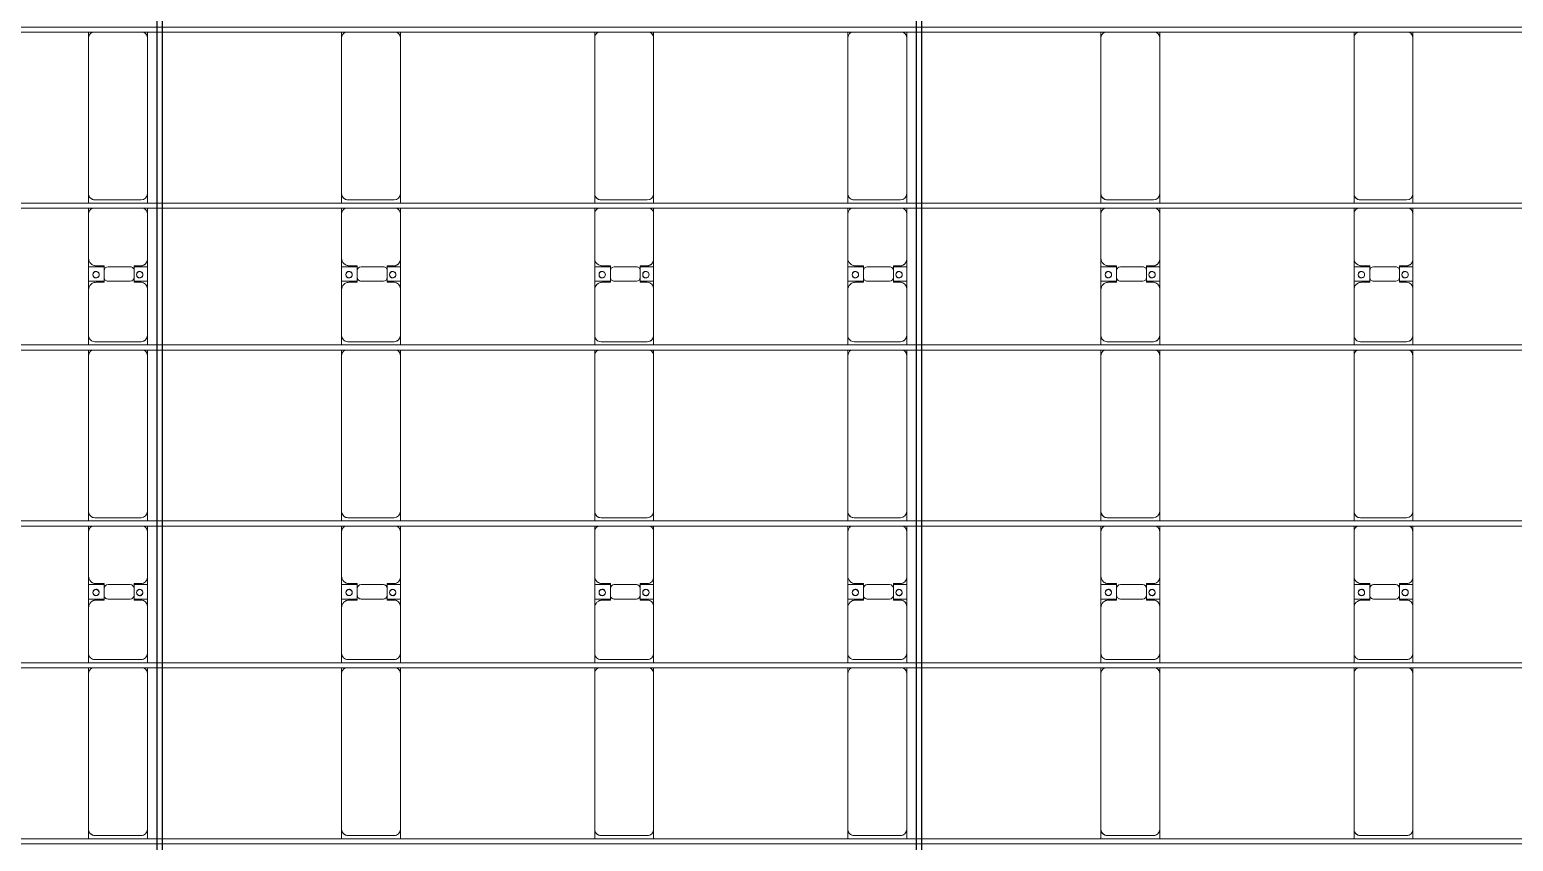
# Model space of a CAD drawing. Header units: millimetres. Extents: x -178706 to 107777, y -87310 to 933.
# Drawn here: x -155589 to -143865, y -56571 to -50161 of the extents above; entities that cross this region are included whole.
import ezdxf

# ---------------------------------------------------------------- set-up
doc = ezdxf.new("R2010")
doc.units = ezdxf.units.MM
doc.layers.add('A-GENM', color=13, linetype='Continuous', lineweight=9)
doc.layers.add('S-BEAM', color=12, linetype='Continuous', lineweight=9)

# ---------------------------------------------------------------- blocks, each defined once
blk = doc.blocks.new('Dai phao do pin - DẢI PHAO ĐỠ PIN-V8-BỐ TRÍ KHUNG KẾT CẤU BÈ PIN 04')
at = {"layer": 'A-GENM', "color": 7}
for p, q in [((19385, 242), (19460, 242)), ((20690, 242), (19460, 242)), ((20690, 242), (20735, 242)), ((20775, 242), (20850, 242)), ((21210, 242), (20850, 242)), ((21210, 242), (21392, 242)), ((21278, 242), (21460, 242)), ((21278, 118), (21278, 242)), ((21392, 242), (21392, 118)), ((21810, 242), (21460, 242)), ((21810, 242), (21855, 242)), ((21895, 242), (21970, 242)), ((23200, 242), (21970, 242)), ((23200, 242), (23245, 242)), ((23285, 242), (23360, 242)), ((23720, 242), (23360, 242)), ((23720, 242), (23902, 242)), ((23788, 242), (23970, 242)), ((23788, 118), (23788, 242)), ((23902, 242), (23902, 118)), ((24320, 242), (23970, 242)), ((24320, 242), (24365, 242)), ((24405, 242), (24480, 242)), ((25710, 242), (24480, 242)), ((25710, 242), (25755, 242)), ((19410, 192), (19410, -173)), ((20800, 192), (20800, -173)), ((21270, 118), (21270, 182)), ((21362, 118), (21270, 118)), ((21400, 118), (21308, 118)), ((21400, 182), (21400, 118)), ((21920, 192), (21920, -173)), ((23310, 192), (23310, -173)), ((23780, 118), (23780, 182)), ((23872, 118), (23780, 118)), ((23910, 118), (23818, 118)), ((23910, 182), (23910, 118)), ((24430, 192), (24430, -173)), ((21278, 88), (21278, -88)), ((21392, -88), (21392, 88)), ((23788, 88), (23788, -88)), ((23902, -88), (23902, 88)), ((19460, -223), (19385, -223)), ((19460, -223), (20690, -223)), ((20735, -223), (20690, -223)), ((20850, -223), (20775, -223)), ((20850, -223), (21220, -223)), ((21392, -223), (21220, -223)), ((21270, -173), (21270, -118)), ((21270, -118), (21362, -118)), ((21278, -223), (21278, -118)), ((21450, -223), (21278, -223)), ((21308, -118), (21400, -118)), ((21392, -118), (21392, -223)), ((21400, -118), (21400, -173)), ((21450, -223), (21810, -223)), ((21855, -223), (21810, -223)), ((21970, -223), (21895, -223)), ((21970, -223), (23200, -223)), ((23245, -223), (23200, -223)), ((23360, -223), (23285, -223)), ((23360, -223), (23730, -223)), ((23902, -223), (23730, -223)), ((23780, -173), (23780, -118)), ((23780, -118), (23872, -118)), ((23788, -223), (23788, -118)), ((23960, -223), (23788, -223)), ((23818, -118), (23910, -118)), ((23902, -118), (23902, -223)), ((23910, -118), (23910, -173)), ((23960, -223), (24320, -223)), ((24365, -223), (24320, -223)), ((24480, -223), (24405, -223)), ((24480, -223), (25710, -223)), ((25755, -223), (25710, -223))]:
    blk.add_line(p, q, dxfattribs=at)
for centre, radius, start, end in [((19460, 192), 50, 90, 180), ((19460, 192), 50, 105, 180), ((20690, 192), 50, 30, 90), ((20690, 192), 50, 30, 90), ((20850, 192), 50, 90, 180), ((21210, 182), 60, 360, 90), ((21460, 182), 60, 90, 180), ((21810, 192), 50, 30, 90), ((21970, 192), 50, 90, 180), ((21970, 192), 50, 105, 180), ((23200, 192), 50, 30, 90), ((23200, 192), 50, 30, 90), ((23360, 192), 50, 90, 180), ((23720, 182), 60, 360, 90), ((23970, 182), 60, 90, 180), ((24320, 192), 50, 30, 90), ((24480, 192), 50, 90, 180), ((24480, 192), 50, 105, 180), ((25710, 192), 50, 30, 90), ((25710, 192), 50, 30, 90), ((20850, 192), 50, 135, 180), ((21210, 182), 60, 360, 30), ((21308, 88), 30, 90, 180), ((21329, 183), 25, 360, 180), ((21329, 183), 25, 180, 360), ((21331, 183), 25, 360, 180), ((21331, 183), 25, 180, 0), ((21362, 88), 30, 360, 90), ((21460, 182), 60, 150, 180), ((21810, 192), 50, 30, 45), ((23360, 192), 50, 135, 180), ((23720, 182), 60, 360, 30), ((23818, 88), 30, 90, 180), ((23839, 183), 25, 360, 180), ((23839, 183), 25, 180, 0), ((23841, 183), 25, 360, 180), ((23841, 183), 25, 180, 0), ((23872, 88), 30, 360, 90), ((23970, 182), 60, 150, 180), ((24320, 192), 50, 30, 45), ((21308, -88), 30, 180, 270), ((21362, -88), 30, 270, 360), ((23818, -88), 30, 180, 270), ((23872, -88), 30, 270, 0), ((19460, -173), 50, 180, 270), ((19460, -173), 50, 180, 225), ((19460, -173), 50, 230.9159, 270), ((20690, -173), 50, 270, 330), ((20690, -173), 50, 285, 330), ((20850, -173), 50, 180, 270), ((20850, -173), 50, 180, 225), ((21220, -173), 50, 270, 360), ((21220, -173), 50, 315, 360), ((21329, -162), 25, 0, 180), ((21329, -162), 25, 180, 0), ((21331, -162), 25, 0, 180), ((21331, -162), 25, 180, 360), ((21450, -173), 50, 180, 270), ((21450, -173), 50, 180, 225), ((21810, -173), 50, 270, 330), ((21810, -173), 50, 315, 330), ((21970, -173), 50, 180, 270), ((21970, -173), 50, 180, 270), ((23200, -173), 50, 270, 330), ((23200, -173), 50, 285, 330), ((23360, -173), 50, 180, 270), ((23360, -173), 50, 180, 225), ((23730, -173), 50, 270, 360), ((23730, -173), 50, 315, 360), ((23839, -162), 25, 0, 180), ((23839, -162), 25, 180, 0), ((23841, -162), 25, 0, 180), ((23841, -162), 25, 180, 0), ((23960, -173), 50, 180, 270), ((23960, -173), 50, 180, 225), ((24320, -173), 50, 270, 330), ((24320, -173), 50, 315, 330), ((24480, -173), 50, 180, 270), ((24480, -173), 50, 180, 270), ((25710, -173), 50, 270, 330), ((25710, -173), 50, 285, 330)]:
    blk.add_arc(centre, radius, start, end, dxfattribs=at)
blk = doc.blocks.new('Dai phao do pin - DẢI PHAO ĐỠ PIN-V9-BỐ TRÍ KHUNG KẾT CẤU BÈ PIN 04')
at = {"layer": 'A-GENM', "color": 7}
for p, q in [((19385, 242), (19460, 242)), ((20690, 242), (19460, 242)), ((20690, 242), (20735, 242)), ((20775, 242), (20850, 242)), ((21210, 242), (20850, 242)), ((21210, 242), (21392, 242)), ((21278, 242), (21460, 242)), ((21278, 118), (21278, 242)), ((21392, 242), (21392, 118)), ((21810, 242), (21460, 242)), ((21810, 242), (21855, 242)), ((21895, 242), (21970, 242)), ((23200, 242), (21970, 242)), ((23200, 242), (23245, 242)), ((23285, 242), (23360, 242)), ((23720, 242), (23360, 242)), ((23720, 242), (23902, 242)), ((23788, 242), (23970, 242)), ((23788, 118), (23788, 242)), ((23902, 242), (23902, 118)), ((24320, 242), (23970, 242)), ((24320, 242), (24365, 242)), ((24405, 242), (24480, 242)), ((25710, 242), (24480, 242)), ((25710, 242), (25755, 242)), ((19410, 192), (19410, -173)), ((20800, 192), (20800, -173)), ((21270, 118), (21270, 182)), ((21362, 118), (21270, 118)), ((21400, 118), (21308, 118)), ((21400, 182), (21400, 118)), ((21920, 192), (21920, -173)), ((23310, 192), (23310, -173)), ((23780, 118), (23780, 182)), ((23872, 118), (23780, 118)), ((23910, 118), (23818, 118)), ((23910, 182), (23910, 118)), ((24430, 192), (24430, -173)), ((21278, 88), (21278, -88)), ((21392, -88), (21392, 88)), ((23788, 88), (23788, -88)), ((23902, -88), (23902, 88)), ((19460, -223), (19385, -223)), ((19460, -223), (20690, -223)), ((20735, -223), (20690, -223)), ((20850, -223), (20775, -223)), ((20850, -223), (21220, -223)), ((21392, -223), (21220, -223)), ((21270, -173), (21270, -118)), ((21270, -118), (21362, -118)), ((21278, -223), (21278, -118)), ((21450, -223), (21278, -223)), ((21308, -118), (21400, -118)), ((21392, -118), (21392, -223)), ((21400, -118), (21400, -173)), ((21450, -223), (21810, -223)), ((21855, -223), (21810, -223)), ((21970, -223), (21895, -223)), ((21970, -223), (23200, -223)), ((23245, -223), (23200, -223)), ((23360, -223), (23285, -223)), ((23360, -223), (23730, -223)), ((23902, -223), (23730, -223)), ((23780, -173), (23780, -118)), ((23780, -118), (23872, -118)), ((23788, -223), (23788, -118)), ((23960, -223), (23788, -223)), ((23818, -118), (23910, -118)), ((23902, -118), (23902, -223)), ((23910, -118), (23910, -173)), ((23960, -223), (24320, -223)), ((24365, -223), (24320, -223)), ((24480, -223), (24405, -223)), ((24480, -223), (25710, -223)), ((25755, -223), (25710, -223))]:
    blk.add_line(p, q, dxfattribs=at)
for centre, radius, start, end in [((19460, 192), 50, 90, 180), ((19460, 192), 50, 105, 180), ((20690, 192), 50, 30, 90), ((20690, 192), 50, 30, 90), ((20850, 192), 50, 90, 180), ((21210, 182), 60, 360, 90), ((21460, 182), 60, 90, 180), ((21810, 192), 50, 30, 90), ((21970, 192), 50, 90, 180), ((21970, 192), 50, 105, 180), ((23200, 192), 50, 30, 90), ((23200, 192), 50, 30, 90), ((23360, 192), 50, 90, 180), ((23720, 182), 60, 360, 90), ((23970, 182), 60, 90, 180), ((24320, 192), 50, 30, 90), ((24480, 192), 50, 90, 180), ((24480, 192), 50, 105, 180), ((25710, 192), 50, 30, 90), ((25710, 192), 50, 30, 90), ((20850, 192), 50, 135, 180), ((21210, 182), 60, 360, 30), ((21308, 88), 30, 90, 180), ((21329, 183), 25, 360, 180), ((21329, 183), 25, 180, 360), ((21331, 183), 25, 360, 180), ((21331, 183), 25, 180, 0), ((21362, 88), 30, 360, 90), ((21460, 182), 60, 150, 180), ((21810, 192), 50, 30, 45), ((23360, 192), 50, 135, 180), ((23720, 182), 60, 360, 30), ((23818, 88), 30, 90, 180), ((23839, 183), 25, 360, 180), ((23839, 183), 25, 180, 0), ((23841, 183), 25, 360, 180), ((23841, 183), 25, 180, 0), ((23872, 88), 30, 360, 90), ((23970, 182), 60, 150, 180), ((24320, 192), 50, 30, 45), ((21308, -88), 30, 180, 270), ((21362, -88), 30, 270, 360), ((23818, -88), 30, 180, 270), ((23872, -88), 30, 270, 0), ((19460, -173), 50, 180, 270), ((19460, -173), 50, 180, 225), ((19460, -173), 50, 230.9106, 270), ((20690, -173), 50, 270, 330), ((20690, -173), 50, 285, 330), ((20850, -173), 50, 180, 270), ((20850, -173), 50, 180, 225), ((21220, -173), 50, 270, 360), ((21220, -173), 50, 315, 360), ((21329, -162), 25, 0, 180), ((21329, -162), 25, 180, 0), ((21331, -162), 25, 0, 180), ((21331, -162), 25, 180, 360), ((21450, -173), 50, 180, 270), ((21450, -173), 50, 180, 225), ((21810, -173), 50, 270, 330), ((21810, -173), 50, 315, 330), ((21970, -173), 50, 180, 270), ((21970, -173), 50, 180, 270), ((23200, -173), 50, 270, 330), ((23200, -173), 50, 285, 330), ((23360, -173), 50, 180, 270), ((23360, -173), 50, 180, 225), ((23730, -173), 50, 270, 360), ((23730, -173), 50, 315, 360), ((23839, -162), 25, 0, 180), ((23839, -162), 25, 180, 0), ((23841, -162), 25, 0, 180), ((23841, -162), 25, 180, 0), ((23960, -173), 50, 180, 270), ((23960, -173), 50, 180, 225), ((24320, -173), 50, 270, 330), ((24320, -173), 50, 315, 330), ((24480, -173), 50, 180, 270), ((24480, -173), 50, 180, 270), ((25710, -173), 50, 270, 330), ((25710, -173), 50, 285, 330)]:
    blk.add_arc(centre, radius, start, end, dxfattribs=at)
blk = doc.blocks.new('Dai phao do pin - DẢI PHAO ĐỠ PIN-V10-BỐ TRÍ KHUNG KẾT CẤU BÈ PIN 04')
at = {"layer": 'A-GENM', "color": 7}
for p, q in [((19385, 242), (19460, 242)), ((20690, 242), (19460, 242)), ((20690, 242), (20735, 242)), ((20775, 242), (20850, 242)), ((21210, 242), (20850, 242)), ((21210, 242), (21392, 242)), ((21278, 242), (21460, 242)), ((21278, 118), (21278, 242)), ((21392, 242), (21392, 118)), ((21810, 242), (21460, 242)), ((21810, 242), (21855, 242)), ((21895, 242), (21970, 242)), ((23200, 242), (21970, 242)), ((23200, 242), (23245, 242)), ((23285, 242), (23360, 242)), ((23720, 242), (23360, 242)), ((23720, 242), (23902, 242)), ((23788, 242), (23970, 242)), ((23788, 118), (23788, 242)), ((23902, 242), (23902, 118)), ((24320, 242), (23970, 242)), ((24320, 242), (24365, 242)), ((24405, 242), (24480, 242)), ((25710, 242), (24480, 242)), ((25710, 242), (25755, 242)), ((19410, 192), (19410, -173)), ((20800, 192), (20800, -173)), ((21270, 118), (21270, 182)), ((21362, 118), (21270, 118)), ((21400, 118), (21308, 118)), ((21400, 182), (21400, 118)), ((21920, 192), (21920, -173)), ((23310, 192), (23310, -173)), ((23780, 118), (23780, 182)), ((23872, 118), (23780, 118)), ((23910, 118), (23818, 118)), ((23910, 182), (23910, 118)), ((24430, 192), (24430, -173)), ((21278, 88), (21278, -88)), ((21392, -88), (21392, 88)), ((23788, 88), (23788, -88)), ((23902, -88), (23902, 88)), ((19460, -223), (19385, -223)), ((19460, -223), (20690, -223)), ((20735, -223), (20690, -223)), ((20850, -223), (20775, -223)), ((20850, -223), (21220, -223)), ((21392, -223), (21220, -223)), ((21270, -173), (21270, -118)), ((21270, -118), (21362, -118)), ((21278, -223), (21278, -118)), ((21450, -223), (21278, -223)), ((21308, -118), (21400, -118)), ((21392, -118), (21392, -223)), ((21400, -118), (21400, -173)), ((21450, -223), (21810, -223)), ((21855, -223), (21810, -223)), ((21970, -223), (21895, -223)), ((21970, -223), (23200, -223)), ((23245, -223), (23200, -223)), ((23360, -223), (23285, -223)), ((23360, -223), (23730, -223)), ((23902, -223), (23730, -223)), ((23780, -173), (23780, -118)), ((23780, -118), (23872, -118)), ((23788, -223), (23788, -118)), ((23960, -223), (23788, -223)), ((23818, -118), (23910, -118)), ((23902, -118), (23902, -223)), ((23910, -118), (23910, -173)), ((23960, -223), (24320, -223)), ((24365, -223), (24320, -223)), ((24480, -223), (24405, -223)), ((24480, -223), (25710, -223)), ((25755, -223), (25710, -223))]:
    blk.add_line(p, q, dxfattribs=at)
for centre, radius, start, end in [((19460, 192), 50, 90, 180), ((19460, 192), 50, 105, 180), ((20690, 192), 50, 30, 90), ((20690, 192), 50, 30, 90), ((20850, 192), 50, 90, 180), ((21210, 182), 60, 360, 90), ((21460, 182), 60, 90, 180), ((21810, 192), 50, 30, 90), ((21970, 192), 50, 90, 180), ((21970, 192), 50, 105, 180), ((23200, 192), 50, 30, 90), ((23200, 192), 50, 30, 90), ((23360, 192), 50, 90, 180), ((23720, 182), 60, 360, 90), ((23970, 182), 60, 90, 180), ((24320, 192), 50, 30, 90), ((24480, 192), 50, 90, 180), ((24480, 192), 50, 105, 180), ((25710, 192), 50, 30, 90), ((25710, 192), 50, 30, 90), ((20850, 192), 50, 135, 180), ((21210, 182), 60, 360, 30), ((21308, 88), 30, 90, 180), ((21329, 183), 25, 360, 180), ((21329, 183), 25, 180, 360), ((21331, 183), 25, 360, 180), ((21331, 183), 25, 180, 0), ((21362, 88), 30, 360, 90), ((21460, 182), 60, 150, 180), ((21810, 192), 50, 30, 45), ((23360, 192), 50, 135, 180), ((23720, 182), 60, 360, 30), ((23818, 88), 30, 90, 180), ((23839, 183), 25, 360, 180), ((23839, 183), 25, 180, 0), ((23841, 183), 25, 360, 180), ((23841, 183), 25, 180, 0), ((23872, 88), 30, 360, 90), ((23970, 182), 60, 150, 180), ((24320, 192), 50, 30, 45), ((21308, -88), 30, 180, 270), ((21362, -88), 30, 270, 360), ((23818, -88), 30, 180, 270), ((23872, -88), 30, 270, 0), ((19460, -173), 50, 180, 270), ((19460, -173), 50, 180, 225), ((19460, -173), 50, 230.9053, 270), ((20690, -173), 50, 270, 330), ((20690, -173), 50, 285, 330), ((20850, -173), 50, 180, 270), ((20850, -173), 50, 180, 225), ((21220, -173), 50, 270, 360), ((21220, -173), 50, 315, 360), ((21329, -162), 25, 0, 180), ((21329, -162), 25, 180, 0), ((21331, -162), 25, 0, 180), ((21331, -162), 25, 180, 360), ((21450, -173), 50, 180, 270), ((21450, -173), 50, 180, 225), ((21810, -173), 50, 270, 330), ((21810, -173), 50, 315, 330), ((21970, -173), 50, 180, 270), ((21970, -173), 50, 180, 270), ((23200, -173), 50, 270, 330), ((23200, -173), 50, 285, 330), ((23360, -173), 50, 180, 270), ((23360, -173), 50, 180, 225), ((23730, -173), 50, 270, 360), ((23730, -173), 50, 315, 360), ((23839, -162), 25, 0, 180), ((23839, -162), 25, 180, 0), ((23841, -162), 25, 0, 180), ((23841, -162), 25, 180, 0), ((23960, -173), 50, 180, 270), ((23960, -173), 50, 180, 225), ((24320, -173), 50, 270, 330), ((24320, -173), 50, 315, 330), ((24480, -173), 50, 180, 270), ((24480, -173), 50, 180, 270), ((25710, -173), 50, 270, 330), ((25710, -173), 50, 285, 330)]:
    blk.add_arc(centre, radius, start, end, dxfattribs=at)
blk = doc.blocks.new('Dai phao do pin - DẢI PHAO ĐỠ PIN-V11-BỐ TRÍ KHUNG KẾT CẤU BÈ PIN 04')
at = {"layer": 'A-GENM', "color": 7}
for p, q in [((19385, 242), (19460, 242)), ((20690, 242), (19460, 242)), ((20690, 242), (20735, 242)), ((20775, 242), (20850, 242)), ((21210, 242), (20850, 242)), ((21210, 242), (21392, 242)), ((21278, 242), (21460, 242)), ((21278, 118), (21278, 242)), ((21392, 242), (21392, 118)), ((21810, 242), (21460, 242)), ((21810, 242), (21855, 242)), ((21895, 242), (21970, 242)), ((23200, 242), (21970, 242)), ((23200, 242), (23245, 242)), ((23285, 242), (23360, 242)), ((23720, 242), (23360, 242)), ((23720, 242), (23902, 242)), ((23788, 242), (23970, 242)), ((23788, 118), (23788, 242)), ((23902, 242), (23902, 118)), ((24320, 242), (23970, 242)), ((24320, 242), (24365, 242)), ((24405, 242), (24480, 242)), ((25710, 242), (24480, 242)), ((25710, 242), (25755, 242)), ((19410, 192), (19410, -173)), ((20800, 192), (20800, -173)), ((21270, 118), (21270, 182)), ((21362, 118), (21270, 118)), ((21400, 118), (21308, 118)), ((21400, 182), (21400, 118)), ((21920, 192), (21920, -173)), ((23310, 192), (23310, -173)), ((23780, 118), (23780, 182)), ((23872, 118), (23780, 118)), ((23910, 118), (23818, 118)), ((23910, 182), (23910, 118)), ((24430, 192), (24430, -173)), ((21278, 88), (21278, -88)), ((21392, -88), (21392, 88)), ((23788, 88), (23788, -88)), ((23902, -88), (23902, 88)), ((19460, -223), (19385, -223)), ((19460, -223), (20690, -223)), ((20735, -223), (20690, -223)), ((20850, -223), (20775, -223)), ((20850, -223), (21220, -223)), ((21392, -223), (21220, -223)), ((21270, -173), (21270, -118)), ((21270, -118), (21362, -118)), ((21278, -223), (21278, -118)), ((21450, -223), (21278, -223)), ((21308, -118), (21400, -118)), ((21392, -118), (21392, -223)), ((21400, -118), (21400, -173)), ((21450, -223), (21810, -223)), ((21855, -223), (21810, -223)), ((21970, -223), (21895, -223)), ((21970, -223), (23200, -223)), ((23245, -223), (23200, -223)), ((23360, -223), (23285, -223)), ((23360, -223), (23730, -223)), ((23902, -223), (23730, -223)), ((23780, -173), (23780, -118)), ((23780, -118), (23872, -118)), ((23788, -223), (23788, -118)), ((23960, -223), (23788, -223)), ((23818, -118), (23910, -118)), ((23902, -118), (23902, -223)), ((23910, -118), (23910, -173)), ((23960, -223), (24320, -223)), ((24365, -223), (24320, -223)), ((24480, -223), (24405, -223)), ((24480, -223), (25710, -223)), ((25755, -223), (25710, -223))]:
    blk.add_line(p, q, dxfattribs=at)
for centre, radius, start, end in [((19460, 192), 50, 90, 180), ((19460, 192), 50, 105, 180), ((20690, 192), 50, 30, 90), ((20690, 192), 50, 30, 90), ((20850, 192), 50, 90, 180), ((21210, 182), 60, 360, 90), ((21460, 182), 60, 90, 180), ((21810, 192), 50, 30, 90), ((21970, 192), 50, 90, 180), ((21970, 192), 50, 105, 180), ((23200, 192), 50, 30, 90), ((23200, 192), 50, 30, 90), ((23360, 192), 50, 90, 180), ((23720, 182), 60, 360, 90), ((23970, 182), 60, 90, 180), ((24320, 192), 50, 30, 90), ((24480, 192), 50, 90, 180), ((24480, 192), 50, 105, 180), ((25710, 192), 50, 30, 90), ((25710, 192), 50, 30, 90), ((20850, 192), 50, 135, 180), ((21210, 182), 60, 360, 30), ((21308, 88), 30, 90, 180), ((21329, 183), 25, 360, 180), ((21329, 183), 25, 180, 360), ((21331, 183), 25, 360, 180), ((21331, 183), 25, 180, 0), ((21362, 88), 30, 360, 90), ((21460, 182), 60, 150, 180), ((21810, 192), 50, 30, 45), ((23360, 192), 50, 135, 180), ((23720, 182), 60, 360, 30), ((23818, 88), 30, 90, 180), ((23839, 183), 25, 360, 180), ((23839, 183), 25, 180, 0), ((23841, 183), 25, 360, 180), ((23841, 183), 25, 180, 0), ((23872, 88), 30, 360, 90), ((23970, 182), 60, 150, 180), ((24320, 192), 50, 30, 45), ((21308, -88), 30, 180, 270), ((21362, -88), 30, 270, 360), ((23818, -88), 30, 180, 270), ((23872, -88), 30, 270, 0), ((19460, -173), 50, 180, 270), ((19460, -173), 50, 180, 225), ((19460, -173), 50, 230.9, 270), ((20690, -173), 50, 270, 330), ((20690, -173), 50, 285, 330), ((20850, -173), 50, 180, 270), ((20850, -173), 50, 180, 225), ((21220, -173), 50, 270, 360), ((21220, -173), 50, 315, 360), ((21329, -162), 25, 0, 180), ((21329, -162), 25, 180, 0), ((21331, -162), 25, 0, 180), ((21331, -162), 25, 180, 360), ((21450, -173), 50, 180, 270), ((21450, -173), 50, 180, 225), ((21810, -173), 50, 270, 330), ((21810, -173), 50, 315, 330), ((21970, -173), 50, 180, 270), ((21970, -173), 50, 180, 270), ((23200, -173), 50, 270, 330), ((23200, -173), 50, 285, 330), ((23360, -173), 50, 180, 270), ((23360, -173), 50, 180, 225), ((23730, -173), 50, 270, 360), ((23730, -173), 50, 315, 360), ((23839, -162), 25, 0, 180), ((23839, -162), 25, 180, 0), ((23841, -162), 25, 0, 180), ((23841, -162), 25, 180, 0), ((23960, -173), 50, 180, 270), ((23960, -173), 50, 180, 225), ((24320, -173), 50, 270, 330), ((24320, -173), 50, 315, 330), ((24480, -173), 50, 180, 270), ((24480, -173), 50, 180, 270), ((25710, -173), 50, 270, 330), ((25710, -173), 50, 285, 330)]:
    blk.add_arc(centre, radius, start, end, dxfattribs=at)
blk = doc.blocks.new('Dai phao do pin - DẢI PHAO ĐỠ PIN-V12-BỐ TRÍ KHUNG KẾT CẤU BÈ PIN 04')
at = {"layer": 'A-GENM', "color": 7}
for p, q in [((19385, 242), (19460, 242)), ((20690, 242), (19460, 242)), ((20690, 242), (20735, 242)), ((20775, 242), (20850, 242)), ((21210, 242), (20850, 242)), ((21210, 242), (21392, 242)), ((21278, 242), (21460, 242)), ((21278, 118), (21278, 242)), ((21392, 242), (21392, 118)), ((21810, 242), (21460, 242)), ((21810, 242), (21855, 242)), ((21895, 242), (21970, 242)), ((23200, 242), (21970, 242)), ((23200, 242), (23245, 242)), ((23285, 242), (23360, 242)), ((23720, 242), (23360, 242)), ((23720, 242), (23902, 242)), ((23788, 242), (23970, 242)), ((23788, 118), (23788, 242)), ((23902, 242), (23902, 118)), ((24320, 242), (23970, 242)), ((24320, 242), (24365, 242)), ((24405, 242), (24480, 242)), ((25710, 242), (24480, 242)), ((25710, 242), (25755, 242)), ((19410, 192), (19410, -173)), ((20800, 192), (20800, -173)), ((21270, 118), (21270, 182)), ((21362, 118), (21270, 118)), ((21400, 118), (21308, 118)), ((21400, 182), (21400, 118)), ((21920, 192), (21920, -173)), ((23310, 192), (23310, -173)), ((23780, 118), (23780, 182)), ((23872, 118), (23780, 118)), ((23910, 118), (23818, 118)), ((23910, 182), (23910, 118)), ((24430, 192), (24430, -173)), ((21278, 88), (21278, -88)), ((21392, -88), (21392, 88)), ((23788, 88), (23788, -88)), ((23902, -88), (23902, 88)), ((19460, -223), (19385, -223)), ((19460, -223), (20690, -223)), ((20735, -223), (20690, -223)), ((20850, -223), (20775, -223)), ((20850, -223), (21220, -223)), ((21392, -223), (21220, -223)), ((21270, -173), (21270, -118)), ((21270, -118), (21362, -118)), ((21278, -223), (21278, -118)), ((21450, -223), (21278, -223)), ((21308, -118), (21400, -118)), ((21392, -118), (21392, -223)), ((21400, -118), (21400, -173)), ((21450, -223), (21810, -223)), ((21855, -223), (21810, -223)), ((21970, -223), (21895, -223)), ((21970, -223), (23200, -223)), ((23245, -223), (23200, -223)), ((23360, -223), (23285, -223)), ((23360, -223), (23730, -223)), ((23902, -223), (23730, -223)), ((23780, -173), (23780, -118)), ((23780, -118), (23872, -118)), ((23788, -223), (23788, -118)), ((23960, -223), (23788, -223)), ((23818, -118), (23910, -118)), ((23902, -118), (23902, -223)), ((23910, -118), (23910, -173)), ((23960, -223), (24320, -223)), ((24365, -223), (24320, -223)), ((24480, -223), (24405, -223)), ((24480, -223), (25710, -223)), ((25755, -223), (25710, -223))]:
    blk.add_line(p, q, dxfattribs=at)
for centre, radius, start, end in [((19460, 192), 50, 90, 180), ((19460, 192), 50, 105, 180), ((20690, 192), 50, 30, 90), ((20690, 192), 50, 30, 90), ((20850, 192), 50, 90, 180), ((21210, 182), 60, 360, 90), ((21460, 182), 60, 90, 180), ((21810, 192), 50, 30, 90), ((21970, 192), 50, 90, 180), ((21970, 192), 50, 105, 180), ((23200, 192), 50, 30, 90), ((23200, 192), 50, 30, 90), ((23360, 192), 50, 90, 180), ((23720, 182), 60, 360, 90), ((23970, 182), 60, 90, 180), ((24320, 192), 50, 30, 90), ((24480, 192), 50, 90, 180), ((24480, 192), 50, 105, 180), ((25710, 192), 50, 30, 90), ((25710, 192), 50, 30, 90), ((20850, 192), 50, 135, 180), ((21210, 182), 60, 360, 30), ((21308, 88), 30, 90, 180), ((21329, 183), 25, 360, 180), ((21329, 183), 25, 180, 360), ((21331, 183), 25, 360, 180), ((21331, 183), 25, 180, 0), ((21362, 88), 30, 360, 90), ((21460, 182), 60, 150, 180), ((21810, 192), 50, 30, 45), ((23360, 192), 50, 135, 180), ((23720, 182), 60, 360, 30), ((23818, 88), 30, 90, 180), ((23839, 183), 25, 360, 180), ((23839, 183), 25, 180, 0), ((23841, 183), 25, 360, 180), ((23841, 183), 25, 180, 0), ((23872, 88), 30, 360, 90), ((23970, 182), 60, 150, 180), ((24320, 192), 50, 30, 45), ((21308, -88), 30, 180, 270), ((21362, -88), 30, 270, 360), ((23818, -88), 30, 180, 270), ((23872, -88), 30, 270, 0), ((19460, -173), 50, 180, 270), ((19460, -173), 50, 180, 225), ((19460, -173), 50, 230.8948, 270), ((20690, -173), 50, 270, 330), ((20690, -173), 50, 285, 330), ((20850, -173), 50, 180, 270), ((20850, -173), 50, 180, 225), ((21220, -173), 50, 270, 360), ((21220, -173), 50, 315, 360), ((21329, -162), 25, 0, 180), ((21329, -162), 25, 180, 0), ((21331, -162), 25, 0, 180), ((21331, -162), 25, 180, 360), ((21450, -173), 50, 180, 270), ((21450, -173), 50, 180, 225), ((21810, -173), 50, 270, 330), ((21810, -173), 50, 315, 330), ((21970, -173), 50, 180, 270), ((21970, -173), 50, 180, 270), ((23200, -173), 50, 270, 330), ((23200, -173), 50, 285, 330), ((23360, -173), 50, 180, 270), ((23360, -173), 50, 180, 225), ((23730, -173), 50, 270, 360), ((23730, -173), 50, 315, 360), ((23839, -162), 25, 0, 180), ((23839, -162), 25, 180, 0), ((23841, -162), 25, 0, 180), ((23841, -162), 25, 180, 0), ((23960, -173), 50, 180, 270), ((23960, -173), 50, 180, 225), ((24320, -173), 50, 270, 330), ((24320, -173), 50, 315, 330), ((24480, -173), 50, 180, 270), ((24480, -173), 50, 180, 270), ((25710, -173), 50, 270, 330), ((25710, -173), 50, 285, 330)]:
    blk.add_arc(centre, radius, start, end, dxfattribs=at)
blk = doc.blocks.new('Dai phao do pin - DẢI PHAO ĐỠ PIN-V13-BỐ TRÍ KHUNG KẾT CẤU BÈ PIN 04')
at = {"layer": 'A-GENM', "color": 7}
for p, q in [((19385, 242), (19460, 242)), ((20690, 242), (19460, 242)), ((20690, 242), (20735, 242)), ((20775, 242), (20850, 242)), ((21210, 242), (20850, 242)), ((21210, 242), (21392, 242)), ((21278, 242), (21460, 242)), ((21278, 122), (21278, 242)), ((21392, 242), (21392, 122)), ((21810, 242), (21460, 242)), ((21810, 242), (21855, 242)), ((21895, 242), (21970, 242)), ((23200, 242), (21970, 242)), ((23200, 242), (23245, 242)), ((23285, 242), (23360, 242)), ((23720, 242), (23360, 242)), ((23720, 242), (23902, 242)), ((23788, 242), (23970, 242)), ((23788, 122), (23788, 242)), ((23902, 242), (23902, 122)), ((24320, 242), (23970, 242)), ((24320, 242), (24365, 242)), ((24405, 242), (24480, 242)), ((25710, 242), (24480, 242)), ((25710, 242), (25755, 242)), ((19410, 192), (19410, -173)), ((20800, 192), (20800, -173)), ((21270, 118), (21270, 182)), ((21362, 118), (21270, 118)), ((21400, 118), (21308, 118)), ((21400, 182), (21400, 118)), ((21920, 192), (21920, -173)), ((23310, 192), (23310, -173)), ((23780, 118), (23780, 182)), ((23872, 118), (23780, 118)), ((23910, 118), (23818, 118)), ((23910, 182), (23910, 118)), ((24430, 192), (24430, -173)), ((21278, 88), (21278, -88)), ((21392, -88), (21392, 88)), ((23788, 88), (23788, -88)), ((23902, -88), (23902, 88)), ((19460, -223), (19385, -223)), ((19460, -223), (20690, -223)), ((20735, -223), (20690, -223)), ((20850, -223), (20775, -223)), ((20850, -223), (21220, -223)), ((21392, -223), (21220, -223)), ((21270, -173), (21270, -118)), ((21270, -118), (21362, -118)), ((21278, -223), (21278, -118)), ((21450, -223), (21278, -223)), ((21308, -118), (21400, -118)), ((21392, -118), (21392, -223)), ((21400, -118), (21400, -173)), ((21450, -223), (21810, -223)), ((21855, -223), (21810, -223)), ((21970, -223), (21895, -223)), ((21970, -223), (23200, -223)), ((23245, -223), (23200, -223)), ((23360, -223), (23285, -223)), ((23360, -223), (23730, -223)), ((23902, -223), (23730, -223)), ((23780, -173), (23780, -118)), ((23780, -118), (23872, -118)), ((23788, -223), (23788, -118)), ((23960, -223), (23788, -223)), ((23818, -118), (23910, -118)), ((23902, -118), (23902, -223)), ((23910, -118), (23910, -173)), ((23960, -223), (24320, -223)), ((24365, -223), (24320, -223)), ((24480, -223), (24405, -223)), ((24480, -223), (25710, -223)), ((25755, -223), (25710, -223))]:
    blk.add_line(p, q, dxfattribs=at)
for centre, radius, start, end in [((19460, 192), 50, 90, 180), ((19460, 192), 50, 105, 180), ((20690, 192), 50, 30, 90), ((20690, 192), 50, 30, 90), ((20850, 192), 50, 90, 180), ((21210, 182), 60, 360, 90), ((21460, 182), 60, 90, 180), ((21810, 192), 50, 30, 90), ((21970, 192), 50, 90, 180), ((21970, 192), 50, 105, 180), ((23200, 192), 50, 30, 90), ((23200, 192), 50, 30, 90), ((23360, 192), 50, 90, 180), ((23720, 182), 60, 360, 90), ((23970, 182), 60, 90, 180), ((24320, 192), 50, 30, 90), ((24480, 192), 50, 90, 180), ((24480, 192), 50, 105, 180), ((25710, 192), 50, 30, 90), ((25710, 192), 50, 30, 90), ((20850, 192), 50, 135, 180), ((21210, 182), 60, 360, 30), ((21308, 88), 30, 90, 180), ((21329, 183), 25, 360, 180), ((21329, 183), 25, 180, 360), ((21331, 183), 25, 360, 180), ((21331, 183), 25, 180, 0), ((21362, 88), 30, 360, 90), ((21460, 182), 60, 150, 180), ((21810, 192), 50, 30, 45), ((23360, 192), 50, 135, 180), ((23720, 182), 60, 360, 30), ((23818, 88), 30, 90, 180), ((23839, 183), 25, 360, 180), ((23839, 183), 25, 180, 0), ((23841, 183), 25, 360, 180), ((23841, 183), 25, 180, 0), ((23872, 88), 30, 360, 90), ((23970, 182), 60, 150, 180), ((24320, 192), 50, 30, 45), ((21308, -88), 30, 180, 270), ((21362, -88), 30, 270, 360), ((23818, -88), 30, 180, 270), ((23872, -88), 30, 270, 0), ((19460, -173), 50, 180, 270), ((19460, -173), 50, 180, 225), ((19460, -173), 50, 230.8895, 270), ((20690, -173), 50, 270, 330), ((20690, -173), 50, 285, 330), ((20850, -173), 50, 180, 270), ((20850, -173), 50, 180, 225), ((21220, -173), 50, 270, 360), ((21220, -173), 50, 315, 360), ((21329, -162), 25, 0, 180), ((21329, -162), 25, 180, 0), ((21331, -162), 25, 0, 180), ((21331, -162), 25, 180, 360), ((21450, -173), 50, 180, 270), ((21450, -173), 50, 180, 225), ((21810, -173), 50, 270, 330), ((21810, -173), 50, 315, 330), ((21970, -173), 50, 180, 270), ((21970, -173), 50, 180, 270), ((23200, -173), 50, 270, 330), ((23200, -173), 50, 285, 330), ((23360, -173), 50, 180, 270), ((23360, -173), 50, 180, 225), ((23730, -173), 50, 270, 360), ((23730, -173), 50, 315, 360), ((23839, -162), 25, 0, 180), ((23839, -162), 25, 180, 0), ((23841, -162), 25, 0, 180), ((23841, -162), 25, 180, 0), ((23960, -173), 50, 180, 270), ((23960, -173), 50, 180, 225), ((24320, -173), 50, 270, 330), ((24320, -173), 50, 315, 330), ((24480, -173), 50, 180, 270), ((24480, -173), 50, 180, 270), ((25710, -173), 50, 270, 330), ((25710, -173), 50, 285, 330)]:
    blk.add_arc(centre, radius, start, end, dxfattribs=at)
blk = doc.blocks.new('Dầm C52 - Dầm C52-22346-BỐ TRÍ KHUNG KẾT CẤU BÈ PIN 04')
at = {"layer": 'S-BEAM', "color": 1}
for p, q in [((-87623, 20), (87623, 20)), ((87623, -20), (-87623, -20))]:
    blk.add_line(p, q, dxfattribs=at)
blk = doc.blocks.new('Dầm C52 - Hộp 40x60-15957-BỐ TRÍ KHUNG KẾT CẤU BÈ PIN 04')
at = {"layer": 'S-BEAM', "color": 3, "lineweight": 25}
for p, q in [((-37160, 20), (37160, 20)), ((37160, -20), (-37160, -20))]:
    blk.add_line(p, q, dxfattribs=at)
blk = doc.blocks.new('HOBANMONG_BEPIN 4_rvt-1-BỐ TRÍ KHUNG KẾT CẤU BÈ PIN 04')
at = {"layer": 'A-GENM', "color": 3, "lineweight": 25, "rotation": 90.00010434022407}
for name, p in [('Dai phao do pin - DẢI PHAO ĐỠ PIN-V8-BỐ TRÍ KHUNG KẾT CẤU BÈ PIN 04', (-154882, -75936)), ('Dai phao do pin - DẢI PHAO ĐỠ PIN-V9-BỐ TRÍ KHUNG KẾT CẤU BÈ PIN 04', (-152882, -75936)), ('Dai phao do pin - DẢI PHAO ĐỠ PIN-V10-BỐ TRÍ KHUNG KẾT CẤU BÈ PIN 04', (-150882, -75936)), ('Dai phao do pin - DẢI PHAO ĐỠ PIN-V11-BỐ TRÍ KHUNG KẾT CẤU BÈ PIN 04', (-148882, -75936)), ('Dai phao do pin - DẢI PHAO ĐỠ PIN-V12-BỐ TRÍ KHUNG KẾT CẤU BÈ PIN 04', (-146882, -75936)), ('Dai phao do pin - DẢI PHAO ĐỠ PIN-V13-BỐ TRÍ KHUNG KẾT CẤU BÈ PIN 04', (-144882, -75936))]:
    blk.add_blockref(name, p, dxfattribs=at)
at = {"layer": 'S-BEAM', "color": 3, "lineweight": 25}
for name, p, rotation in [('Dầm C52 - Hộp 40x60-15957-BỐ TRÍ KHUNG KẾT CẤU BÈ PIN 04', (-154562, -42627), 90.00010434022374), ('Dầm C52 - Hộp 40x60-15957-BỐ TRÍ KHUNG KẾT CẤU BÈ PIN 04', (-148562, -42627), 90.00010434022374), ('Dầm C52 - Dầm C52-22346-BỐ TRÍ KHUNG KẾT CẤU BÈ PIN 04', (-83867, -50161), 180.0001043386848), ('Dầm C52 - Dầm C52-22346-BỐ TRÍ KHUNG KẾT CẤU BÈ PIN 04', (-83864, -51551), 180.0001043386848), ('Dầm C52 - Dầm C52-22346-BỐ TRÍ KHUNG KẾT CẤU BÈ PIN 04', (-83861, -52671), 180.0001043386848), ('Dầm C52 - Dầm C52-22346-BỐ TRÍ KHUNG KẾT CẤU BÈ PIN 04', (-83857, -54061), 180.0001043386848), ('Dầm C52 - Dầm C52-22346-BỐ TRÍ KHUNG KẾT CẤU BÈ PIN 04', (-83854, -55181), 180.0001043386848), ('Dầm C52 - Dầm C52-22346-BỐ TRÍ KHUNG KẾT CẤU BÈ PIN 04', (-83850, -56571), 180.0001043386848)]:
    blk.add_blockref(name, p, dxfattribs=dict(at, rotation=rotation))

msp = doc.modelspace()

# ---------------------------------------------------------------- block references
at = {"lineweight": 5}
msp.add_blockref('HOBANMONG_BEPIN 4_rvt-1-BỐ TRÍ KHUNG KẾT CẤU BÈ PIN 04', (0, 0), dxfattribs=at)

doc.saveas('drawing.dxf')
